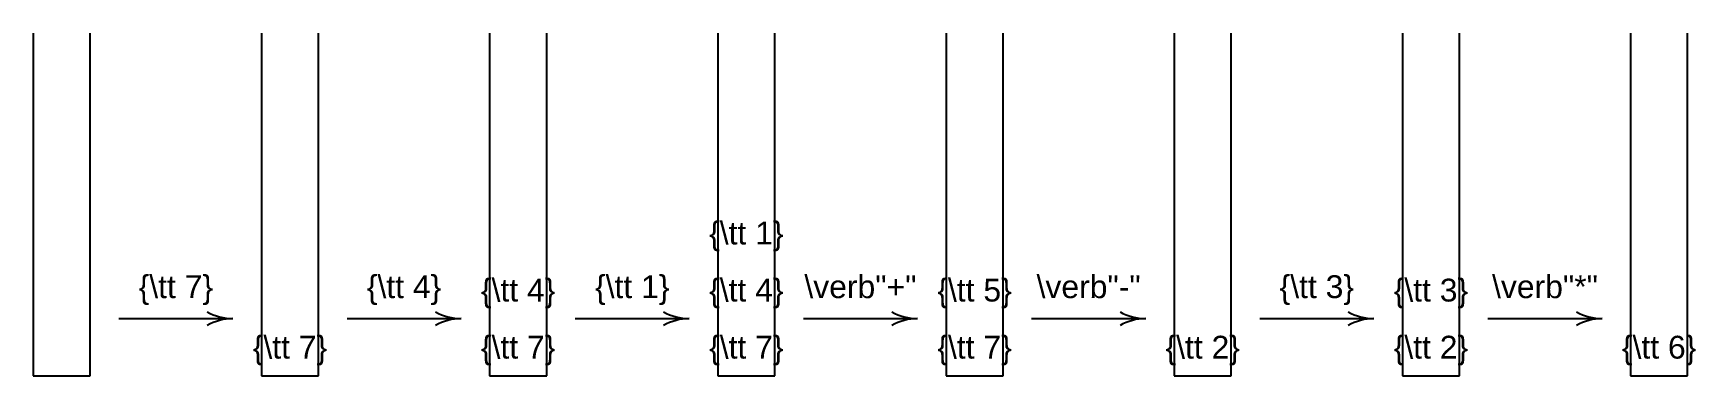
# Model space of a CAD drawing. Header units: inches. Extents: x 0 to 1457, y 0 to 300.
import ezdxf
from ezdxf.enums import TextEntityAlignment as Align

# ---------------------------------------------------------------- set-up
doc = ezdxf.new("R2010")
doc.units = ezdxf.units.IN
doc.header["$MEASUREMENT"] = 0
doc.styles.get("Standard").update_dxf_attribs({"font": 'arial.ttf'})

msp = doc.modelspace()

# ---------------------------------------------------------------- linework, layer by layer
for p, q in [((0, 300), (0, 0)), ((50, 0), (50, 300)), ((200, 300), (200, 0)), ((250, 0), (250, 300)), ((400, 300), (400, 0)), ((450, 0), (450, 300)), ((600, 300), (600, 0)), ((650, 0), (650, 300)), ((800, 300), (800, 0)), ((850, 0), (850, 300)), ((1000, 300), (1000, 0)), ((1050, 0), (1050, 300)), ((1200, 300), (1200, 0)), ((1250, 0), (1250, 300)), ((1400, 300), (1400, 0)), ((1450, 0), (1450, 300)), ((75, 50), (175, 50)), ((275, 50), (375, 50)), ((475, 50), (575, 50)), ((675, 50), (775, 50)), ((875, 50), (975, 50)), ((1075, 50), (1175, 50)), ((1275, 50), (1375, 50)), ((0, 0), (50, 0)), ((200, 0), (250, 0)), ((400, 0), (450, 0)), ((400, 0), (450, 0)), ((600, 0), (650, 0)), ((800, 0), (850, 0)), ((1000, 0), (1050, 0)), ((1200, 0), (1250, 0)), ((1400, 0), (1450, 0))]:
    msp.add_line(p, q)
for centre, start, end in [((175, 95), 240, 270), ((175, 5), 90, 120), ((375, 95), 240, 270), ((375, 5), 90, 120), ((575, 95), 240, 270), ((575, 5), 90, 120), ((775, 95), 240, 270), ((775, 5), 90, 120), ((975, 95), 240, 270), ((975, 5), 90, 120), ((1175, 95), 240, 270), ((1175, 5), 90, 120), ((1375, 95), 240, 270), ((1375, 5), 90, 120)]:
    msp.add_arc(centre, 45, start, end)

# ---------------------------------------------------------------- texts
for s, p in [('{\\tt 1}', (625, 125)), ('{\\tt 4}', (425, 75)), ('{\\tt 4}', (625, 75)), ('{\\tt 5}', (825, 75)), ('{\\tt 3}', (1225, 75)), ('{\\tt 7}', (225, 25)), ('{\\tt 7}', (425, 25)), ('{\\tt 7}', (625, 25)), ('{\\tt 7}', (825, 25)), ('{\\tt 2}', (1025, 25)), ('{\\tt 2}', (1225, 25)), ('{\\tt 6}', (1425, 25))]:
    msp.add_text(s, height=20).set_placement(p, align=Align.MIDDLE_CENTER)
for s, p in [('{\\tt 7}', (125, 62)), ('{\\tt 4}', (325, 62)), ('{\\tt 1}', (525, 62)), ('\\verb"+"', (725, 62)), ('\\verb"-"', (925, 62)), ('{\\tt 3}', (1125, 62)), ('\\verb"*"', (1325, 62))]:
    msp.add_text(s, height=20).set_placement(p, align=Align.BOTTOM_CENTER)

doc.saveas('drawing.dxf')
